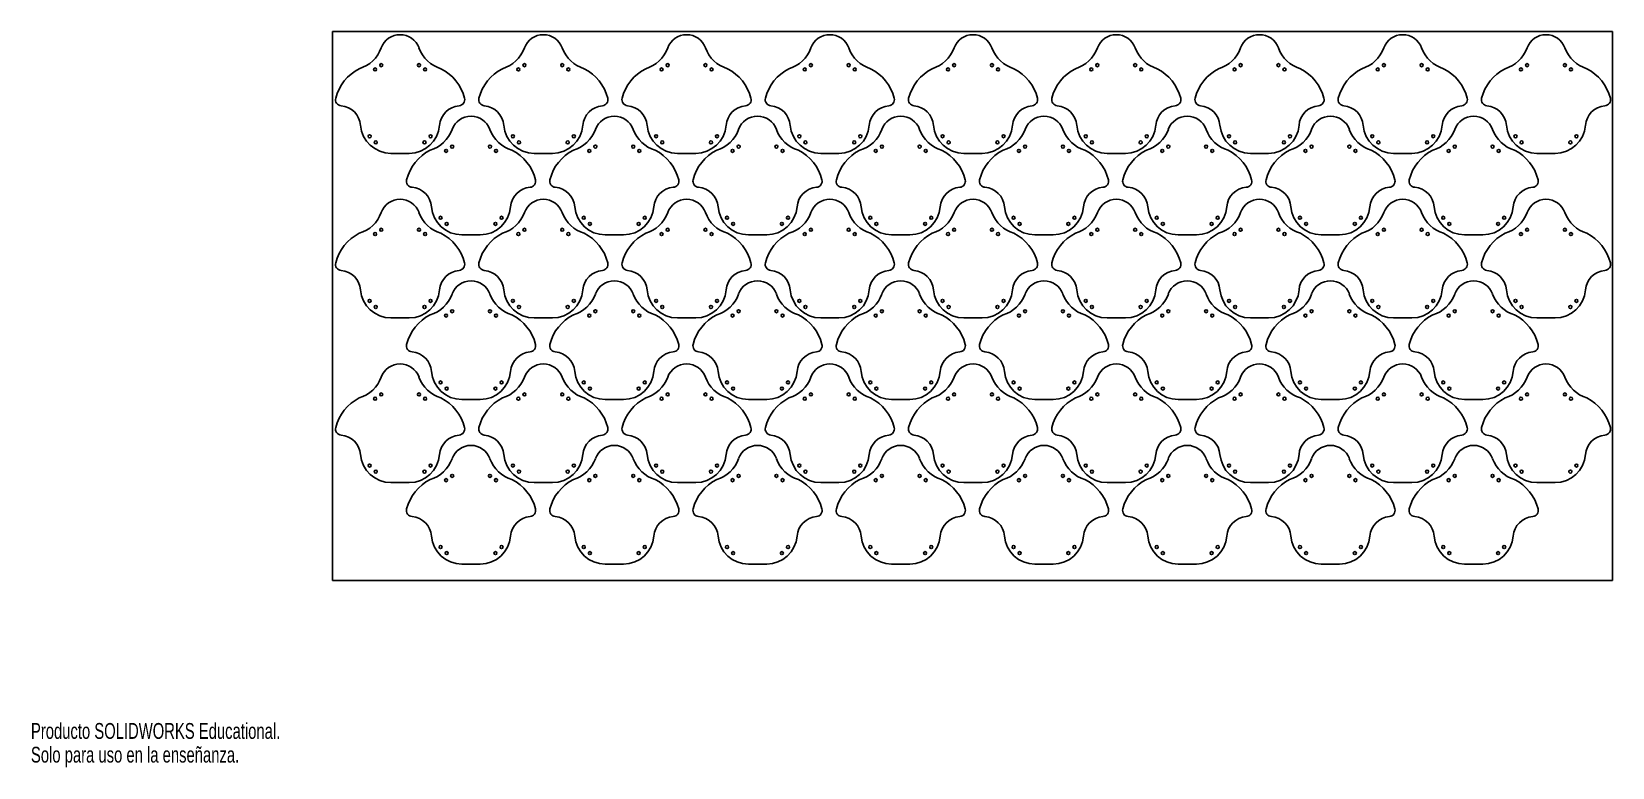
# Model space of a CAD drawing. Header units: millimetres. Extents: x 1 to 2595, y 0 to 1206.
import ezdxf

# ---------------------------------------------------------------- set-up
doc = ezdxf.new("R2010")
doc.units = ezdxf.units.MM
doc.styles.add('SLDTEXTSTYLE0', font='TXT', dxfattribs={"width": 0.7})

msp = doc.modelspace()

# ---------------------------------------------------------------- linework, layer by layer
at = {"color": 7, "linetype": 'Continuous', "lineweight": 25}
for p, q in [((494.7, 1206.3), (494.7, 306.3)), ((2594.7, 1206.3), (494.7, 1206.3)), ((2594.7, 306.3), (2594.7, 1206.3)), ((590.7, 1006.7), (620.7, 1006.7)), ((825.7, 1006.7), (855.7, 1006.7)), ((1060.7, 1006.7), (1090.7, 1006.7)), ((1295.7, 1006.7), (1325.7, 1006.7)), ((1530.7, 1006.7), (1560.7, 1006.7)), ((1765.7, 1006.7), (1795.7, 1006.7)), ((2000.7, 1006.7), (2030.7, 1006.7)), ((2235.7, 1006.7), (2265.7, 1006.7)), ((2470.7, 1006.7), (2500.7, 1006.7)), ((707.1, 873), (737.1, 873)), ((942.1, 873), (972.1, 873)), ((1177.1, 873), (1207.1, 873)), ((1412.1, 873), (1442.1, 873)), ((1647.1, 873), (1677.1, 873)), ((1882.1, 873), (1912.1, 873)), ((2117.1, 873), (2147.1, 873)), ((2352.1, 873), (2382.1, 873)), ((590.7, 736.7), (620.7, 736.7)), ((825.7, 736.7), (855.7, 736.7)), ((1060.7, 736.7), (1090.7, 736.7)), ((1295.7, 736.7), (1325.7, 736.7)), ((1530.7, 736.7), (1560.7, 736.7)), ((1765.7, 736.7), (1795.7, 736.7)), ((2000.7, 736.7), (2030.7, 736.7)), ((2235.7, 736.7), (2265.7, 736.7)), ((2470.7, 736.7), (2500.7, 736.7)), ((707.1, 603), (737.1, 603)), ((942.1, 603), (972.1, 603)), ((1177.1, 603), (1207.1, 603)), ((1412.1, 603), (1442.1, 603)), ((1647.1, 603), (1677.1, 603)), ((1882.1, 603), (1912.1, 603)), ((2117.1, 603), (2147.1, 603)), ((2352.1, 603), (2382.1, 603)), ((590.7, 466.7), (620.7, 466.7)), ((825.7, 466.7), (855.7, 466.7)), ((1060.7, 466.7), (1090.7, 466.7)), ((1295.7, 466.7), (1325.7, 466.7)), ((1530.7, 466.7), (1560.7, 466.7)), ((1765.7, 466.7), (1795.7, 466.7)), ((2000.7, 466.7), (2030.7, 466.7)), ((2235.7, 466.7), (2265.7, 466.7)), ((2470.7, 466.7), (2500.7, 466.7)), ((707.1, 333), (737.1, 333)), ((942.1, 333), (972.1, 333)), ((1177.1, 333), (1207.1, 333)), ((1412.1, 333), (1442.1, 333)), ((1647.1, 333), (1677.1, 333)), ((1882.1, 333), (1912.1, 333)), ((2117.1, 333), (2147.1, 333)), ((2352.1, 333), (2382.1, 333)), ((494.7, 306.3), (2594.7, 306.3))]:
    msp.add_line(p, q, dxfattribs=at)
for centre, radius in [((564.7, 1144.3), 2.48), ((574.7, 1151.3), 2.48), ((636.7, 1151.3), 2.48), ((646.7, 1144.3), 2.48), ((799.7, 1144.3), 2.48), ((809.7, 1151.3), 2.48), ((871.7, 1151.3), 2.48), ((881.7, 1144.3), 2.47), ((1034.7, 1144.3), 2.47), ((1044.7, 1151.3), 2.47), ((1106.7, 1151.3), 2.48), ((1116.7, 1144.3), 2.48), ((1269.7, 1144.3), 2.47), ((1279.7, 1151.3), 2.47), ((1341.7, 1151.3), 2.47), ((1351.7, 1144.3), 2.47), ((1504.7, 1144.3), 2.48), ((1514.7, 1151.3), 2.48), ((1576.7, 1151.3), 2.48), ((1586.7, 1144.3), 2.48), ((1739.7, 1144.3), 2.47), ((1749.7, 1151.3), 2.47), ((1811.7, 1151.3), 2.47), ((1821.7, 1144.3), 2.47), ((1974.7, 1144.3), 2.48), ((1984.7, 1151.3), 2.48), ((2046.7, 1151.3), 2.48), ((2056.7, 1144.3), 2.48), ((2209.7, 1144.3), 2.47), ((2219.7, 1151.3), 2.47), ((2281.7, 1151.3), 2.47), ((2291.7, 1144.3), 2.48), ((2444.7, 1144.3), 2.47), ((2454.7, 1151.3), 2.48), ((2516.7, 1151.3), 2.48), ((2526.7, 1144.3), 2.47), ((555.7, 1034.7), 2.48), ((565.7, 1024.7), 2.48), ((645.7, 1024.7), 2.48), ((655.7, 1034.7), 2.48), ((681.1, 1010.7), 2.48), ((691.1, 1017.7), 2.48), ((753.1, 1017.7), 2.48), ((763.1, 1010.7), 2.48), ((790.7, 1034.7), 2.48), ((800.7, 1024.7), 2.48), ((880.7, 1024.7), 2.48), ((890.7, 1034.7), 2.48), ((916.1, 1010.7), 2.47), ((926.1, 1017.7), 2.48), ((988.1, 1017.7), 2.47), ((998.1, 1010.7), 2.47), ((1025.7, 1034.7), 2.47), ((1035.7, 1024.7), 2.47), ((1115.7, 1024.7), 2.47), ((1125.7, 1034.7), 2.47), ((1151.1, 1010.7), 2.48), ((1161.1, 1017.7), 2.48), ((1223.1, 1017.7), 2.48), ((1233.1, 1010.7), 2.48), ((1260.7, 1034.7), 2.48), ((1270.7, 1024.7), 2.47), ((1350.7, 1024.7), 2.48), ((1360.7, 1034.7), 2.48), ((1386.1, 1010.7), 2.47), ((1396.1, 1017.7), 2.47), ((1458.1, 1017.7), 2.47), ((1468.1, 1010.7), 2.47), ((1495.7, 1034.7), 2.47), ((1505.7, 1024.7), 2.47), ((1585.7, 1024.7), 2.47), ((1595.7, 1034.7), 2.47), ((1621.1, 1010.7), 2.48), ((1631.1, 1017.7), 2.48), ((1693.1, 1017.7), 2.48), ((1703.1, 1010.7), 2.48), ((1730.7, 1034.7), 2.48), ((1740.7, 1024.7), 2.48), ((1820.7, 1024.7), 2.48), ((1830.7, 1034.7), 2.48), ((1856.1, 1010.7), 2.47), ((1866.1, 1017.7), 2.47), ((1928.1, 1017.7), 2.47), ((1938.1, 1010.7), 2.47), ((1965.7, 1034.7), 2.47), ((1975.7, 1024.7), 2.47), ((2055.7, 1024.7), 2.47), ((2065.7, 1034.7), 2.48), ((2091.1, 1010.7), 2.48), ((2101.1, 1017.7), 2.47), ((2163.1, 1017.7), 2.47), ((2173.1, 1010.7), 2.47), ((2200.7, 1034.7), 2.47), ((2210.7, 1024.7), 2.47), ((2290.7, 1024.7), 2.47), ((2300.7, 1034.7), 2.47), ((2326.1, 1010.7), 2.47), ((2336.1, 1017.7), 2.48), ((2398.1, 1017.7), 2.48), ((2408.1, 1010.7), 2.47), ((2435.7, 1034.7), 2.48), ((2445.7, 1024.7), 2.48), ((2525.7, 1024.7), 2.48), ((2535.7, 1034.7), 2.48), ((574.7, 881.3), 2.48), ((636.7, 881.3), 2.48), ((672.1, 901), 2.48), ((682.1, 891), 2.48), ((762.1, 891), 2.48), ((772.1, 901), 2.48), ((809.7, 881.3), 2.48), ((871.7, 881.3), 2.48), ((907.1, 901), 2.48), ((917.1, 891), 2.48), ((997.1, 891), 2.47), ((1007.1, 901), 2.48), ((1044.7, 881.3), 2.47), ((1106.7, 881.3), 2.48), ((1142.1, 901), 2.47), ((1152.1, 891), 2.47), ((1232.1, 891), 2.47), ((1242.1, 901), 2.47), ((1279.7, 881.3), 2.47), ((1341.7, 881.3), 2.47), ((1377.1, 901), 2.48), ((1387.1, 891), 2.48), ((1467.1, 891), 2.48), ((1477.1, 901), 2.48), ((1514.7, 881.3), 2.48), ((1576.7, 881.3), 2.48), ((1612.1, 901), 2.47), ((1622.1, 891), 2.47), ((1702.1, 891), 2.47), ((1712.1, 901), 2.47), ((1749.7, 881.3), 2.47), ((1811.7, 881.3), 2.47), ((1847.1, 901), 2.48), ((1857.1, 891), 2.48), ((1937.1, 891), 2.48), ((1947.1, 901), 2.48), ((1984.7, 881.3), 2.48), ((2046.7, 881.3), 2.48), ((2082.1, 901), 2.47), ((2092.1, 891), 2.47), ((2172.1, 891), 2.48), ((2182.1, 901), 2.47), ((2219.7, 881.3), 2.47), ((2281.7, 881.3), 2.47), ((2317.1, 901), 2.48), ((2327.1, 891), 2.47), ((2407.1, 891), 2.47), ((2417.1, 901), 2.48), ((2454.7, 881.3), 2.48), ((2516.7, 881.3), 2.48), ((564.7, 874.3), 2.48), ((646.7, 874.3), 2.48), ((799.7, 874.3), 2.48), ((881.7, 874.3), 2.48), ((1034.7, 874.3), 2.47), ((1116.7, 874.3), 2.47), ((1269.7, 874.3), 2.47), ((1351.7, 874.3), 2.47), ((1504.7, 874.3), 2.48), ((1586.7, 874.3), 2.48), ((1739.7, 874.3), 2.47), ((1821.7, 874.3), 2.47), ((1974.7, 874.3), 2.48), ((2056.7, 874.3), 2.48), ((2209.7, 874.3), 2.47), ((2291.7, 874.3), 2.48), ((2444.7, 874.3), 2.47), ((2526.7, 874.3), 2.47), ((555.7, 764.7), 2.48), ((565.7, 754.7), 2.48), ((645.7, 754.7), 2.48), ((655.7, 764.7), 2.48), ((790.7, 764.7), 2.47), ((800.7, 754.7), 2.48), ((880.7, 754.7), 2.47), ((890.7, 764.7), 2.48), ((1025.7, 764.7), 2.47), ((1035.7, 754.7), 2.47), ((1115.7, 754.7), 2.47), ((1125.7, 764.7), 2.47), ((1260.7, 764.7), 2.48), ((1270.7, 754.7), 2.47), ((1350.7, 754.7), 2.48), ((1360.7, 764.7), 2.48), ((1495.7, 764.7), 2.47), ((1505.7, 754.7), 2.47), ((1585.7, 754.7), 2.47), ((1595.7, 764.7), 2.47), ((1730.7, 764.7), 2.48), ((1740.7, 754.7), 2.48), ((1820.7, 754.7), 2.48), ((1830.7, 764.7), 2.48), ((1965.7, 764.7), 2.47), ((1975.7, 754.7), 2.47), ((2055.7, 754.7), 2.47), ((2065.7, 764.7), 2.48), ((2200.7, 764.7), 2.47), ((2210.7, 754.7), 2.47), ((2290.7, 754.7), 2.47), ((2300.7, 764.7), 2.47), ((2435.7, 764.7), 2.48), ((2445.7, 754.7), 2.48), ((2525.7, 754.7), 2.48), ((2535.7, 764.7), 2.48), ((681.1, 740.7), 2.48), ((691.1, 747.7), 2.48), ((753.1, 747.7), 2.48), ((763.1, 740.7), 2.48), ((916.1, 740.7), 2.47), ((926.1, 747.7), 2.48), ((988.1, 747.7), 2.47), ((998.1, 740.7), 2.47), ((1151.1, 740.7), 2.48), ((1161.1, 747.7), 2.48), ((1223.1, 747.7), 2.48), ((1233.1, 740.7), 2.48), ((1386.1, 740.7), 2.47), ((1396.1, 747.7), 2.47), ((1458.1, 747.7), 2.47), ((1468.1, 740.7), 2.47), ((1621.1, 740.7), 2.48), ((1631.1, 747.7), 2.48), ((1693.1, 747.7), 2.48), ((1703.1, 740.7), 2.48), ((1856.1, 740.7), 2.47), ((1866.1, 747.7), 2.47), ((1928.1, 747.7), 2.47), ((1938.1, 740.7), 2.47), ((2091.1, 740.7), 2.48), ((2101.1, 747.7), 2.47), ((2163.1, 747.7), 2.47), ((2173.1, 740.7), 2.47), ((2326.1, 740.7), 2.47), ((2336.1, 747.7), 2.48), ((2398.1, 747.7), 2.48), ((2408.1, 740.7), 2.47), ((672.1, 631), 2.47), ((682.1, 621), 2.48), ((762.1, 621), 2.48), ((772.1, 631), 2.48), ((907.1, 631), 2.48), ((917.1, 621), 2.48), ((997.1, 621), 2.47), ((1007.1, 631), 2.48), ((1142.1, 631), 2.47), ((1152.1, 621), 2.47), ((1232.1, 621), 2.47), ((1242.1, 631), 2.47), ((1377.1, 631), 2.48), ((1387.1, 621), 2.48), ((1467.1, 621), 2.48), ((1477.1, 631), 2.48), ((1612.1, 631), 2.47), ((1622.1, 621), 2.47), ((1702.1, 621), 2.47), ((1712.1, 631), 2.47), ((1847.1, 631), 2.48), ((1857.1, 621), 2.48), ((1937.1, 621), 2.48), ((1947.1, 631), 2.48), ((2082.1, 631), 2.47), ((2092.1, 621), 2.47), ((2172.1, 621), 2.48), ((2182.1, 631), 2.47), ((2317.1, 631), 2.48), ((2327.1, 621), 2.47), ((2407.1, 621), 2.47), ((2417.1, 631), 2.48), ((564.7, 604.3), 2.47), ((574.7, 611.3), 2.48), ((636.7, 611.3), 2.48), ((646.7, 604.3), 2.48), ((799.7, 604.3), 2.48), ((809.7, 611.3), 2.48), ((871.7, 611.3), 2.48), ((881.7, 604.3), 2.48), ((1034.7, 604.3), 2.47), ((1044.7, 611.3), 2.47), ((1106.7, 611.3), 2.47), ((1116.7, 604.3), 2.48), ((1269.7, 604.3), 2.47), ((1279.7, 611.3), 2.47), ((1341.7, 611.3), 2.47), ((1351.7, 604.3), 2.47), ((1504.7, 604.3), 2.48), ((1514.7, 611.3), 2.48), ((1576.7, 611.3), 2.48), ((1586.7, 604.3), 2.48), ((1739.7, 604.3), 2.47), ((1749.7, 611.3), 2.47), ((1811.7, 611.3), 2.47), ((1821.7, 604.3), 2.47), ((1974.7, 604.3), 2.48), ((1984.7, 611.3), 2.48), ((2046.7, 611.3), 2.48), ((2056.7, 604.3), 2.48), ((2209.7, 604.3), 2.47), ((2219.7, 611.3), 2.47), ((2281.7, 611.3), 2.47), ((2291.7, 604.3), 2.48), ((2444.7, 604.3), 2.47), ((2454.7, 611.3), 2.48), ((2516.7, 611.3), 2.48), ((2526.7, 604.3), 2.47), ((555.7, 494.7), 2.47), ((655.7, 494.7), 2.48), ((790.7, 494.7), 2.48), ((890.7, 494.7), 2.48), ((1025.7, 494.7), 2.47), ((1125.7, 494.7), 2.47), ((1260.7, 494.7), 2.48), ((1360.7, 494.7), 2.48), ((1495.7, 494.7), 2.47), ((1595.7, 494.7), 2.47), ((1730.7, 494.7), 2.48), ((1830.7, 494.7), 2.48), ((1965.7, 494.7), 2.47), ((2065.7, 494.7), 2.48), ((2200.7, 494.7), 2.47), ((2300.7, 494.7), 2.47), ((2435.7, 494.7), 2.48), ((2535.7, 494.7), 2.48), ((565.7, 484.7), 2.48), ((645.7, 484.7), 2.48), ((681.1, 470.7), 2.48), ((691.1, 477.7), 2.48), ((753.1, 477.7), 2.48), ((763.1, 470.7), 2.48), ((800.7, 484.7), 2.48), ((880.7, 484.7), 2.48), ((916.1, 470.7), 2.48), ((926.1, 477.7), 2.48), ((988.1, 477.7), 2.47), ((998.1, 470.7), 2.47), ((1035.7, 484.7), 2.47), ((1115.7, 484.7), 2.47), ((1151.1, 470.7), 2.48), ((1161.1, 477.7), 2.48), ((1223.1, 477.7), 2.48), ((1233.1, 470.7), 2.48), ((1270.7, 484.7), 2.48), ((1350.7, 484.7), 2.48), ((1386.1, 470.7), 2.47), ((1396.1, 477.7), 2.47), ((1458.1, 477.7), 2.47), ((1468.1, 470.7), 2.47), ((1505.7, 484.7), 2.47), ((1585.7, 484.7), 2.47), ((1621.1, 470.7), 2.48), ((1631.1, 477.7), 2.48), ((1693.1, 477.7), 2.48), ((1703.1, 470.7), 2.48), ((1740.7, 484.7), 2.48), ((1820.7, 484.7), 2.48), ((1856.1, 470.7), 2.47), ((1866.1, 477.7), 2.47), ((1928.1, 477.7), 2.47), ((1938.1, 470.7), 2.47), ((1975.7, 484.7), 2.47), ((2055.7, 484.7), 2.47), ((2091.1, 470.7), 2.48), ((2101.1, 477.7), 2.47), ((2163.1, 477.7), 2.47), ((2173.1, 470.7), 2.47), ((2210.7, 484.7), 2.47), ((2290.7, 484.7), 2.47), ((2326.1, 470.7), 2.47), ((2336.1, 477.7), 2.48), ((2398.1, 477.7), 2.48), ((2408.1, 470.7), 2.47), ((2445.7, 484.7), 2.48), ((2525.7, 484.7), 2.48), ((672.1, 361), 2.48), ((772.1, 361), 2.48), ((907.1, 361), 2.48), ((1007.1, 361), 2.48), ((1142.1, 361), 2.47), ((1242.1, 361), 2.47), ((1377.1, 361), 2.48), ((1477.1, 361), 2.48), ((1612.1, 361), 2.47), ((1712.1, 361), 2.47), ((1847.1, 361), 2.48), ((1947.1, 361), 2.48), ((2082.1, 361), 2.47), ((2182.1, 361), 2.47), ((2317.1, 361), 2.48), ((2417.1, 361), 2.48), ((682.1, 351), 2.48), ((762.1, 351), 2.48), ((917.1, 351), 2.48), ((997.1, 351), 2.47), ((1152.1, 351), 2.47), ((1232.1, 351), 2.47), ((1387.1, 351), 2.48), ((1467.1, 351), 2.48), ((1622.1, 351), 2.47), ((1702.1, 351), 2.47), ((1857.1, 351), 2.48), ((1937.1, 351), 2.48), ((2092.1, 351), 2.47), ((2172.1, 351), 2.48), ((2327.1, 351), 2.47), ((2407.1, 351), 2.47)]:
    msp.add_circle(centre, radius, dxfattribs=at)
for centre, radius, start, end in [((605.7, 1168.3), 33, 20.05, 159.95), ((840.7, 1168.3), 33, 20.05, 159.95), ((1075.7, 1168.3), 33, 20.05, 159.95), ((1310.7, 1168.3), 33, 20.05, 159.95), ((1545.7, 1168.3), 33, 20.05, 159.95), ((1780.7, 1168.3), 33, 20.05, 159.95), ((2015.7, 1168.3), 33, 20.05, 159.95), ((2250.7, 1168.3), 33, 20.05, 159.95), ((2485.7, 1168.3), 33, 20.05, 159.95), ((522.5, 1198.7), 55.6, 286.9288, 339.95), ((688.9, 1198.7), 55.6, 200.05, 253.0712), ((757.5, 1198.7), 55.6, 286.9288, 339.95), ((923.9, 1198.7), 55.6, 200.05, 253.0712), ((992.5, 1198.7), 55.6, 286.9288, 339.95), ((1158.9, 1198.7), 55.6, 200.05, 253.0712), ((1227.5, 1198.7), 55.6, 286.9288, 339.95), ((1393.9, 1198.7), 55.6, 200.05, 253.0712), ((1462.5, 1198.7), 55.6, 286.9288, 339.95), ((1628.9, 1198.7), 55.6, 200.05, 253.0712), ((1697.5, 1198.7), 55.6, 286.9288, 339.95), ((1863.9, 1198.7), 55.6, 200.05, 253.0712), ((1932.5, 1198.7), 55.6, 286.9288, 339.95), ((2098.9, 1198.7), 55.6, 200.05, 253.0712), ((2167.5, 1198.7), 55.6, 286.9288, 339.95), ((2333.9, 1198.7), 55.6, 200.05, 253.0712), ((2402.5, 1198.7), 55.6, 286.9288, 339.95), ((2568.9, 1198.7), 55.6, 200.05, 253.0712), ((572.7, 1078.7), 75, 116.9742, 165.75), ((638.7, 1078.7), 75, 14.25, 63.0258), ((807.7, 1078.7), 75, 116.9742, 165.75), ((873.7, 1078.7), 75, 14.25, 63.0258), ((1042.7, 1078.7), 75, 116.9742, 165.75), ((1108.7, 1078.7), 75, 14.25, 63.0258), ((1277.7, 1078.7), 75, 116.9742, 165.75), ((1343.7, 1078.7), 75, 14.25, 63.0258), ((1512.7, 1078.7), 75, 116.9742, 165.75), ((1578.7, 1078.7), 75, 14.25, 63.0258), ((1747.7, 1078.7), 75, 116.9742, 165.75), ((1813.7, 1078.7), 75, 14.25, 63.0258), ((1982.7, 1078.7), 75, 116.9742, 165.75), ((2048.7, 1078.7), 75, 14.25, 63.0258), ((2217.7, 1078.7), 75, 116.9742, 165.75), ((2283.7, 1078.7), 75, 14.25, 63.0258), ((2452.7, 1078.7), 75, 116.9742, 165.75), ((2518.7, 1078.7), 75, 14.25, 63.0258), ((509.7, 1094.7), 10, 165.75, 265.2532), ((701.7, 1094.7), 10, 274.7468, 14.25), ((744.7, 1094.7), 10, 165.75, 265.2532), ((936.7, 1094.7), 10, 274.7468, 14.25), ((979.7, 1094.7), 10, 165.75, 265.2532), ((1171.7, 1094.7), 10, 274.7468, 14.25), ((1214.7, 1094.7), 10, 165.75, 265.2532), ((1406.7, 1094.7), 10, 274.7468, 14.25), ((1449.7, 1094.7), 10, 165.75, 265.2532), ((1641.7, 1094.7), 10, 274.7468, 14.25), ((1684.7, 1094.7), 10, 165.75, 265.2532), ((1876.7, 1094.7), 10, 274.7468, 14.25), ((1919.7, 1094.7), 10, 165.75, 265.2532), ((2111.7, 1094.7), 10, 274.7468, 14.25), ((2154.7, 1094.7), 10, 165.75, 265.2532), ((2346.7, 1094.7), 10, 274.7468, 14.25), ((2389.7, 1094.7), 10, 165.75, 265.2532), ((2581.7, 1094.7), 10, 274.7468, 14.25), ((505.9, 1049.8), 35, 4.6194, 85.2532), ((705.4, 1049.8), 35, 94.7468, 175.3806), ((722.1, 1034.7), 33, 20.05, 159.95), ((740.9, 1049.8), 35, 4.6194, 85.2532), ((940.4, 1049.8), 35, 94.7468, 175.3806), ((957.1, 1034.7), 33, 20.05, 159.95), ((975.9, 1049.8), 35, 4.6194, 85.2532), ((1175.4, 1049.8), 35, 94.7468, 175.3806), ((1192.1, 1034.7), 33, 20.05, 159.95), ((1210.9, 1049.8), 35, 4.6194, 85.2532), ((1410.4, 1049.8), 35, 94.7468, 175.3806), ((1427.1, 1034.7), 33, 20.05, 159.95), ((1445.9, 1049.8), 35, 4.6194, 85.2532), ((1645.4, 1049.8), 35, 94.7468, 175.3806), ((1662.1, 1034.7), 33, 20.05, 159.95), ((1680.9, 1049.8), 35, 4.6194, 85.2532), ((1880.4, 1049.8), 35, 94.7468, 175.3806), ((1897.1, 1034.7), 33, 20.05, 159.95), ((1915.9, 1049.8), 35, 4.6194, 85.2532), ((2115.4, 1049.8), 35, 94.7468, 175.3806), ((2132.1, 1034.7), 33, 20.05, 159.95), ((2150.9, 1049.8), 35, 4.6194, 85.2532), ((2350.4, 1049.8), 35, 94.7468, 175.3806), ((2367.1, 1034.7), 33, 20.05, 159.95), ((2385.9, 1049.8), 35, 4.6194, 85.2532), ((2585.4, 1049.8), 35, 94.7468, 175.3806), ((590.7, 1056.7), 50, 184.6194, 270), ((620.7, 1056.7), 50, 270, 355.3806), ((638.9, 1065), 55.6, 286.9288, 339.95), ((805.3, 1065), 55.6, 200.05, 253.0712), ((825.7, 1056.7), 50, 184.6194, 270), ((855.7, 1056.7), 50, 270, 355.3806), ((873.9, 1065), 55.6, 286.9288, 339.95), ((1040.3, 1065), 55.6, 200.05, 253.0712), ((1060.7, 1056.7), 50, 184.6194, 270), ((1090.7, 1056.7), 50, 270, 355.3806), ((1108.9, 1065), 55.6, 286.9288, 339.95), ((1275.3, 1065), 55.6, 200.05, 253.0712), ((1295.7, 1056.7), 50, 184.6194, 270), ((1325.7, 1056.7), 50, 270, 355.3806), ((1343.9, 1065), 55.6, 286.9288, 339.95), ((1510.3, 1065), 55.6, 200.05, 253.0712), ((1530.7, 1056.7), 50, 184.6194, 270), ((1560.7, 1056.7), 50, 270, 355.3806), ((1578.9, 1065), 55.6, 286.9288, 339.95), ((1745.3, 1065), 55.6, 200.05, 253.0712), ((1765.7, 1056.7), 50, 184.6194, 270), ((1795.7, 1056.7), 50, 270, 355.3806), ((1813.9, 1065), 55.6, 286.9288, 339.95), ((1980.3, 1065), 55.6, 200.05, 253.0712), ((2000.7, 1056.7), 50, 184.6194, 270), ((2030.7, 1056.7), 50, 270, 355.3806), ((2048.9, 1065), 55.6, 286.9288, 339.95), ((2215.3, 1065), 55.6, 200.05, 253.0712), ((2235.7, 1056.7), 50, 184.6194, 270), ((2265.7, 1056.7), 50, 270, 355.3806), ((2283.9, 1065), 55.6, 286.9288, 339.95), ((2450.3, 1065), 55.6, 200.05, 253.0712), ((2470.7, 1056.7), 50, 184.6194, 270), ((2500.7, 1056.7), 50, 270, 355.3806), ((689.1, 945), 75, 116.9742, 165.75), ((755.1, 945), 75, 14.25, 63.0258), ((924.1, 945), 75, 116.9742, 165.75), ((990.1, 945), 75, 14.25, 63.0258), ((1159.1, 945), 75, 116.9742, 165.75), ((1225.1, 945), 75, 14.25, 63.0258), ((1394.1, 945), 75, 116.9742, 165.75), ((1460.1, 945), 75, 14.25, 63.0258), ((1629.1, 945), 75, 116.9742, 165.75), ((1695.1, 945), 75, 14.25, 63.0258), ((1864.1, 945), 75, 116.9742, 165.75), ((1930.1, 945), 75, 14.25, 63.0258), ((2099.1, 945), 75, 116.9742, 165.75), ((2165.1, 945), 75, 14.25, 63.0258), ((2334.1, 945), 75, 116.9742, 165.75), ((2400.1, 945), 75, 14.25, 63.0258), ((626.1, 961), 10, 165.75, 265.2532), ((818.1, 961), 10, 274.7468, 14.25), ((861.1, 961), 10, 165.75, 265.2532), ((1053.1, 961), 10, 274.7468, 14.25), ((1096.1, 961), 10, 165.75, 265.2532), ((1288.1, 961), 10, 274.7468, 14.25), ((1331.1, 961), 10, 165.75, 265.2532), ((1523.1, 961), 10, 274.7468, 14.25), ((1566.1, 961), 10, 165.75, 265.2532), ((1758.1, 961), 10, 274.7468, 14.25), ((1801.1, 961), 10, 165.75, 265.2532), ((1993.1, 961), 10, 274.7468, 14.25), ((2036.1, 961), 10, 165.75, 265.2532), ((2228.1, 961), 10, 274.7468, 14.25), ((2271.1, 961), 10, 165.75, 265.2532), ((2463.1, 961), 10, 274.7468, 14.25), ((622.4, 916.2), 35, 4.6194, 85.2532), ((821.8, 916.2), 35, 94.7468, 175.3806), ((857.4, 916.2), 35, 4.6194, 85.2532), ((1056.8, 916.2), 35, 94.7468, 175.3806), ((1092.4, 916.2), 35, 4.6194, 85.2532), ((1291.8, 916.2), 35, 94.7468, 175.3806), ((1327.4, 916.2), 35, 4.6194, 85.2532), ((1526.8, 916.2), 35, 94.7468, 175.3806), ((1562.4, 916.2), 35, 4.6194, 85.2532), ((1761.8, 916.2), 35, 94.7468, 175.3806), ((1797.4, 916.2), 35, 4.6194, 85.2532), ((1996.8, 916.2), 35, 94.7468, 175.3806), ((2032.4, 916.2), 35, 4.6194, 85.2532), ((2231.8, 916.2), 35, 94.7468, 175.3806), ((2267.4, 916.2), 35, 4.6194, 85.2532), ((2466.8, 916.2), 35, 94.7468, 175.3806), ((522.5, 928.7), 55.6, 286.9288, 339.95), ((605.7, 898.3), 33, 20.05, 159.95), ((688.9, 928.7), 55.6, 200.05, 253.0712), ((707.1, 923), 50, 184.6194, 270), ((737.1, 923), 50, 270, 355.3806), ((757.5, 928.7), 55.6, 286.9288, 339.95), ((840.7, 898.3), 33, 20.05, 159.95), ((923.9, 928.7), 55.6, 200.05, 253.0712), ((942.1, 923), 50, 184.6194, 270), ((972.1, 923), 50, 270, 355.3806), ((992.5, 928.7), 55.6, 286.9288, 339.95), ((1075.7, 898.3), 33, 20.05, 159.95), ((1158.9, 928.7), 55.6, 200.05, 253.0712), ((1177.1, 923), 50, 184.6194, 270), ((1207.1, 923), 50, 270, 355.3806), ((1227.5, 928.7), 55.6, 286.9288, 339.95), ((1310.7, 898.3), 33, 20.05, 159.95), ((1393.9, 928.7), 55.6, 200.05, 253.0712), ((1412.1, 923), 50, 184.6194, 270), ((1442.1, 923), 50, 270, 355.3806), ((1462.5, 928.7), 55.6, 286.9288, 339.95), ((1545.7, 898.3), 33, 20.05, 159.95), ((1628.9, 928.7), 55.6, 200.05, 253.0712), ((1647.1, 923), 50, 184.6194, 270), ((1677.1, 923), 50, 270, 355.3806), ((1697.5, 928.7), 55.6, 286.9288, 339.95), ((1780.7, 898.3), 33, 20.05, 159.95), ((1863.9, 928.7), 55.6, 200.05, 253.0712), ((1882.1, 923), 50, 184.6194, 270), ((1912.1, 923), 50, 270, 355.3806), ((1932.5, 928.7), 55.6, 286.9288, 339.95), ((2015.7, 898.3), 33, 20.05, 159.95), ((2098.9, 928.7), 55.6, 200.05, 253.0712), ((2117.1, 923), 50, 184.6194, 270), ((2147.1, 923), 50, 270, 355.3806), ((2167.5, 928.7), 55.6, 286.9288, 339.95), ((2250.7, 898.3), 33, 20.05, 159.95), ((2333.9, 928.7), 55.6, 200.05, 253.0712), ((2352.1, 923), 50, 184.6194, 270), ((2382.1, 923), 50, 270, 355.3806), ((2402.5, 928.7), 55.6, 286.9288, 339.95), ((2485.7, 898.3), 33, 20.05, 159.95), ((2568.9, 928.7), 55.6, 200.05, 253.0712), ((572.7, 808.7), 75, 116.9742, 165.75), ((638.7, 808.7), 75, 14.25, 63.0258), ((807.7, 808.7), 75, 116.9742, 165.75), ((873.7, 808.7), 75, 14.25, 63.0258), ((1042.7, 808.7), 75, 116.9742, 165.75), ((1108.7, 808.7), 75, 14.25, 63.0258), ((1277.7, 808.7), 75, 116.9742, 165.75), ((1343.7, 808.7), 75, 14.25, 63.0258), ((1512.7, 808.7), 75, 116.9742, 165.75), ((1578.7, 808.7), 75, 14.25, 63.0258), ((1747.7, 808.7), 75, 116.9742, 165.75), ((1813.7, 808.7), 75, 14.25, 63.0258), ((1982.7, 808.7), 75, 116.9742, 165.75), ((2048.7, 808.7), 75, 14.25, 63.0258), ((2217.7, 808.7), 75, 116.9742, 165.75), ((2283.7, 808.7), 75, 14.25, 63.0258), ((2452.7, 808.7), 75, 116.9742, 165.75), ((2518.7, 808.7), 75, 14.25, 63.0258), ((509.7, 824.7), 10, 165.75, 265.2532), ((505.9, 779.8), 35, 4.6194, 85.2532), ((705.4, 779.8), 35, 94.7468, 175.3806), ((701.7, 824.7), 10, 274.7468, 14.25), ((744.7, 824.7), 10, 165.75, 265.2532), ((740.9, 779.8), 35, 4.6194, 85.2532), ((940.4, 779.8), 35, 94.7468, 175.3806), ((936.7, 824.7), 10, 274.7468, 14.25), ((979.7, 824.7), 10, 165.75, 265.2532), ((975.9, 779.8), 35, 4.6194, 85.2532), ((1175.4, 779.8), 35, 94.7468, 175.3806), ((1171.7, 824.7), 10, 274.7468, 14.25), ((1214.7, 824.7), 10, 165.75, 265.2532), ((1210.9, 779.8), 35, 4.6194, 85.2532), ((1410.4, 779.8), 35, 94.7468, 175.3806), ((1406.7, 824.7), 10, 274.7468, 14.25), ((1449.7, 824.7), 10, 165.75, 265.2532), ((1445.9, 779.8), 35, 4.6194, 85.2532), ((1645.4, 779.8), 35, 94.7468, 175.3806), ((1641.7, 824.7), 10, 274.7468, 14.25), ((1684.7, 824.7), 10, 165.75, 265.2532), ((1680.9, 779.8), 35, 4.6194, 85.2532), ((1880.4, 779.8), 35, 94.7468, 175.3806), ((1876.7, 824.7), 10, 274.7468, 14.25), ((1919.7, 824.7), 10, 165.75, 265.2532), ((1915.9, 779.8), 35, 4.6194, 85.2532), ((2115.4, 779.8), 35, 94.7468, 175.3806), ((2111.7, 824.7), 10, 274.7468, 14.25), ((2154.7, 824.7), 10, 165.75, 265.2532), ((2150.9, 779.8), 35, 4.6194, 85.2532), ((2350.4, 779.8), 35, 94.7468, 175.3806), ((2346.7, 824.7), 10, 274.7468, 14.25), ((2389.7, 824.7), 10, 165.75, 265.2532), ((2385.9, 779.8), 35, 4.6194, 85.2532), ((2585.4, 779.8), 35, 94.7468, 175.3806), ((2581.7, 824.7), 10, 274.7468, 14.25), ((590.7, 786.7), 50, 184.6194, 270), ((620.7, 786.7), 50, 270, 355.3806), ((722.1, 764.7), 33, 20.05, 159.95), ((825.7, 786.7), 50, 184.6194, 270), ((855.7, 786.7), 50, 270, 355.3806), ((957.1, 764.7), 33, 20.05, 159.95), ((1060.7, 786.7), 50, 184.6194, 270), ((1090.7, 786.7), 50, 270, 355.3806), ((1192.1, 764.7), 33, 20.05, 159.95), ((1295.7, 786.7), 50, 184.6194, 270), ((1325.7, 786.7), 50, 270, 355.3806), ((1427.1, 764.7), 33, 20.05, 159.95), ((1530.7, 786.7), 50, 184.6194, 270), ((1560.7, 786.7), 50, 270, 355.3806), ((1662.1, 764.7), 33, 20.05, 159.95), ((1765.7, 786.7), 50, 184.6194, 270), ((1795.7, 786.7), 50, 270, 355.3806), ((1897.1, 764.7), 33, 20.05, 159.95), ((2000.7, 786.7), 50, 184.6194, 270), ((2030.7, 786.7), 50, 270, 355.3806), ((2132.1, 764.7), 33, 20.05, 159.95), ((2235.7, 786.7), 50, 184.6194, 270), ((2265.7, 786.7), 50, 270, 355.3806), ((2367.1, 764.7), 33, 20.05, 159.95), ((2470.7, 786.7), 50, 184.6194, 270), ((2500.7, 786.7), 50, 270, 355.3806), ((638.9, 795), 55.6, 286.9288, 339.95), ((805.3, 795), 55.6, 200.05, 253.0712), ((873.9, 795), 55.6, 286.9288, 339.95), ((1040.3, 795), 55.6, 200.05, 253.0712), ((1108.9, 795), 55.6, 286.9288, 339.95), ((1275.3, 795), 55.6, 200.05, 253.0712), ((1343.9, 795), 55.6, 286.9288, 339.95), ((1510.3, 795), 55.6, 200.05, 253.0712), ((1578.9, 795), 55.6, 286.9288, 339.95), ((1745.3, 795), 55.6, 200.05, 253.0712), ((1813.9, 795), 55.6, 286.9288, 339.95), ((1980.3, 795), 55.6, 200.05, 253.0712), ((2048.9, 795), 55.6, 286.9288, 339.95), ((2215.3, 795), 55.6, 200.05, 253.0712), ((2283.9, 795), 55.6, 286.9288, 339.95), ((2450.3, 795), 55.6, 200.05, 253.0712), ((689.1, 675), 75, 116.9742, 165.75), ((755.1, 675), 75, 14.25, 63.0258), ((924.1, 675), 75, 116.9742, 165.75), ((990.1, 675), 75, 14.25, 63.0258), ((1159.1, 675), 75, 116.9742, 165.75), ((1225.1, 675), 75, 14.25, 63.0258), ((1394.1, 675), 75, 116.9742, 165.75), ((1460.1, 675), 75, 14.25, 63.0258), ((1629.1, 675), 75, 116.9742, 165.75), ((1695.1, 675), 75, 14.25, 63.0258), ((1864.1, 675), 75, 116.9742, 165.75), ((1930.1, 675), 75, 14.25, 63.0258), ((2099.1, 675), 75, 116.9742, 165.75), ((2165.1, 675), 75, 14.25, 63.0258), ((2334.1, 675), 75, 116.9742, 165.75), ((2400.1, 675), 75, 14.25, 63.0258), ((626.1, 691), 10, 165.75, 265.2532), ((622.4, 646.2), 35, 4.6194, 85.2532), ((821.8, 646.2), 35, 94.7468, 175.3806), ((818.1, 691), 10, 274.7468, 14.25), ((861.1, 691), 10, 165.75, 265.2532), ((857.4, 646.2), 35, 4.6194, 85.2532), ((1056.8, 646.2), 35, 94.7468, 175.3806), ((1053.1, 691), 10, 274.7468, 14.25), ((1096.1, 691), 10, 165.75, 265.2532), ((1092.4, 646.2), 35, 4.6194, 85.2532), ((1291.8, 646.2), 35, 94.7468, 175.3806), ((1288.1, 691), 10, 274.7468, 14.25), ((1331.1, 691), 10, 165.75, 265.2532), ((1327.4, 646.2), 35, 4.6194, 85.2532), ((1526.8, 646.2), 35, 94.7468, 175.3806), ((1523.1, 691), 10, 274.7468, 14.25), ((1566.1, 691), 10, 165.75, 265.2532), ((1562.4, 646.2), 35, 4.6194, 85.2532), ((1761.8, 646.2), 35, 94.7468, 175.3806), ((1758.1, 691), 10, 274.7468, 14.25), ((1801.1, 691), 10, 165.75, 265.2532), ((1797.4, 646.2), 35, 4.6194, 85.2532), ((1996.8, 646.2), 35, 94.7468, 175.3806), ((1993.1, 691), 10, 274.7468, 14.25), ((2036.1, 691), 10, 165.75, 265.2532), ((2032.4, 646.2), 35, 4.6194, 85.2532), ((2231.8, 646.2), 35, 94.7468, 175.3806), ((2228.1, 691), 10, 274.7468, 14.25), ((2271.1, 691), 10, 165.75, 265.2532), ((2267.4, 646.2), 35, 4.6194, 85.2532), ((2466.8, 646.2), 35, 94.7468, 175.3806), ((2463.1, 691), 10, 274.7468, 14.25), ((605.7, 628.3), 33, 20.05, 159.95), ((707.1, 653), 50, 184.6194, 270), ((737.1, 653), 50, 270, 355.3806), ((840.7, 628.3), 33, 20.05, 159.95), ((942.1, 653), 50, 184.6194, 270), ((972.1, 653), 50, 270, 355.3806), ((1075.7, 628.3), 33, 20.05, 159.95), ((1177.1, 653), 50, 184.6194, 270), ((1207.1, 653), 50, 270, 355.3806), ((1310.7, 628.3), 33, 20.05, 159.95), ((1412.1, 653), 50, 184.6194, 270), ((1442.1, 653), 50, 270, 355.3806), ((1545.7, 628.3), 33, 20.05, 159.95), ((1647.1, 653), 50, 184.6194, 270), ((1677.1, 653), 50, 270, 355.3806), ((1780.7, 628.3), 33, 20.05, 159.95), ((1882.1, 653), 50, 184.6194, 270), ((1912.1, 653), 50, 270, 355.3806), ((2015.7, 628.3), 33, 20.05, 159.95), ((2117.1, 653), 50, 184.6194, 270), ((2147.1, 653), 50, 270, 355.3806), ((2250.7, 628.3), 33, 20.05, 159.95), ((2352.1, 653), 50, 184.6194, 270), ((2382.1, 653), 50, 270, 355.3806), ((2485.7, 628.3), 33, 20.05, 159.95), ((522.5, 658.7), 55.6, 286.9288, 339.95), ((688.9, 658.7), 55.6, 200.05, 253.0712), ((757.5, 658.7), 55.6, 286.9288, 339.95), ((923.9, 658.7), 55.6, 200.05, 253.0712), ((992.5, 658.7), 55.6, 286.9288, 339.95), ((1158.9, 658.7), 55.6, 200.05, 253.0712), ((1227.5, 658.7), 55.6, 286.9288, 339.95), ((1393.9, 658.7), 55.6, 200.05, 253.0712), ((1462.5, 658.7), 55.6, 286.9288, 339.95), ((1628.9, 658.7), 55.6, 200.05, 253.0712), ((1697.5, 658.7), 55.6, 286.9288, 339.95), ((1863.9, 658.7), 55.6, 200.05, 253.0712), ((1932.5, 658.7), 55.6, 286.9288, 339.95), ((2098.9, 658.7), 55.6, 200.05, 253.0712), ((2167.5, 658.7), 55.6, 286.9288, 339.95), ((2333.9, 658.7), 55.6, 200.05, 253.0712), ((2402.5, 658.7), 55.6, 286.9288, 339.95), ((2568.9, 658.7), 55.6, 200.05, 253.0712), ((572.7, 538.7), 75, 116.9742, 165.75), ((638.7, 538.7), 75, 14.25, 63.0258), ((807.7, 538.7), 75, 116.9742, 165.75), ((873.7, 538.7), 75, 14.25, 63.0258), ((1042.7, 538.7), 75, 116.9742, 165.75), ((1108.7, 538.7), 75, 14.25, 63.0258), ((1277.7, 538.7), 75, 116.9742, 165.75), ((1343.7, 538.7), 75, 14.25, 63.0258), ((1512.7, 538.7), 75, 116.9742, 165.75), ((1578.7, 538.7), 75, 14.25, 63.0258), ((1747.7, 538.7), 75, 116.9742, 165.75), ((1813.7, 538.7), 75, 14.25, 63.0258), ((1982.7, 538.7), 75, 116.9742, 165.75), ((2048.7, 538.7), 75, 14.25, 63.0258), ((2217.7, 538.7), 75, 116.9742, 165.75), ((2283.7, 538.7), 75, 14.25, 63.0258), ((2452.7, 538.7), 75, 116.9742, 165.75), ((2518.7, 538.7), 75, 14.25, 63.0258), ((509.7, 554.7), 10, 165.75, 265.2532), ((505.9, 509.8), 35, 4.6194, 85.2532), ((705.4, 509.8), 35, 94.7468, 175.3806), ((701.7, 554.7), 10, 274.7468, 14.25), ((744.7, 554.7), 10, 165.75, 265.2532), ((740.9, 509.8), 35, 4.6194, 85.2532), ((940.4, 509.8), 35, 94.7468, 175.3806), ((936.7, 554.7), 10, 274.7468, 14.25), ((979.7, 554.7), 10, 165.75, 265.2532), ((975.9, 509.8), 35, 4.6194, 85.2532), ((1175.4, 509.8), 35, 94.7468, 175.3806), ((1171.7, 554.7), 10, 274.7468, 14.25), ((1214.7, 554.7), 10, 165.75, 265.2532), ((1210.9, 509.8), 35, 4.6194, 85.2532), ((1410.4, 509.8), 35, 94.7468, 175.3806), ((1406.7, 554.7), 10, 274.7468, 14.25), ((1449.7, 554.7), 10, 165.75, 265.2532), ((1445.9, 509.8), 35, 4.6194, 85.2532), ((1645.4, 509.8), 35, 94.7468, 175.3806), ((1641.7, 554.7), 10, 274.7468, 14.25), ((1684.7, 554.7), 10, 165.75, 265.2532), ((1680.9, 509.8), 35, 4.6194, 85.2532), ((1880.4, 509.8), 35, 94.7468, 175.3806), ((1876.7, 554.7), 10, 274.7468, 14.25), ((1919.7, 554.7), 10, 165.75, 265.2532), ((1915.9, 509.8), 35, 4.6194, 85.2532), ((2115.4, 509.8), 35, 94.7468, 175.3806), ((2111.7, 554.7), 10, 274.7468, 14.25), ((2154.7, 554.7), 10, 165.75, 265.2532), ((2150.9, 509.8), 35, 4.6194, 85.2532), ((2350.4, 509.8), 35, 94.7468, 175.3806), ((2346.7, 554.7), 10, 274.7468, 14.25), ((2389.7, 554.7), 10, 165.75, 265.2532), ((2385.9, 509.8), 35, 4.6194, 85.2532), ((2585.4, 509.8), 35, 94.7468, 175.3806), ((2581.7, 554.7), 10, 274.7468, 14.25), ((722.1, 494.7), 33, 20.05, 159.95), ((957.1, 494.7), 33, 20.05, 159.95), ((1192.1, 494.7), 33, 20.05, 159.95), ((1427.1, 494.7), 33, 20.05, 159.95), ((1662.1, 494.7), 33, 20.05, 159.95), ((1897.1, 494.7), 33, 20.05, 159.95), ((2132.1, 494.7), 33, 20.05, 159.95), ((2367.1, 494.7), 33, 20.05, 159.95), ((590.7, 516.7), 50, 184.6194, 270), ((620.7, 516.7), 50, 270, 355.3806), ((638.9, 525), 55.6, 286.9288, 339.95), ((805.3, 525), 55.6, 200.05, 253.0712), ((825.7, 516.7), 50, 184.6194, 270), ((855.7, 516.7), 50, 270, 355.3806), ((873.9, 525), 55.6, 286.9288, 339.95), ((1040.3, 525), 55.6, 200.05, 253.0712), ((1060.7, 516.7), 50, 184.6194, 270), ((1090.7, 516.7), 50, 270, 355.3806), ((1108.9, 525), 55.6, 286.9288, 339.95), ((1275.3, 525), 55.6, 200.05, 253.0712), ((1295.7, 516.7), 50, 184.6194, 270), ((1325.7, 516.7), 50, 270, 355.3806), ((1343.9, 525), 55.6, 286.9288, 339.95), ((1510.3, 525), 55.6, 200.05, 253.0712), ((1530.7, 516.7), 50, 184.6194, 270), ((1560.7, 516.7), 50, 270, 355.3806), ((1578.9, 525), 55.6, 286.9288, 339.95), ((1745.3, 525), 55.6, 200.05, 253.0712), ((1765.7, 516.7), 50, 184.6194, 270), ((1795.7, 516.7), 50, 270, 355.3806), ((1813.9, 525), 55.6, 286.9288, 339.95), ((1980.3, 525), 55.6, 200.05, 253.0712), ((2000.7, 516.7), 50, 184.6194, 270), ((2030.7, 516.7), 50, 270, 355.3806), ((2048.9, 525), 55.6, 286.9288, 339.95), ((2215.3, 525), 55.6, 200.05, 253.0712), ((2235.7, 516.7), 50, 184.6194, 270), ((2265.7, 516.7), 50, 270, 355.3806), ((2283.9, 525), 55.6, 286.9288, 339.95), ((2450.3, 525), 55.6, 200.05, 253.0712), ((2470.7, 516.7), 50, 184.6194, 270), ((2500.7, 516.7), 50, 270, 355.3806), ((689.1, 405), 75, 116.9742, 165.75), ((755.1, 405), 75, 14.25, 63.0258), ((924.1, 405), 75, 116.9742, 165.75), ((990.1, 405), 75, 14.25, 63.0258), ((1159.1, 405), 75, 116.9742, 165.75), ((1225.1, 405), 75, 14.25, 63.0258), ((1394.1, 405), 75, 116.9742, 165.75), ((1460.1, 405), 75, 14.25, 63.0258), ((1629.1, 405), 75, 116.9742, 165.75), ((1695.1, 405), 75, 14.25, 63.0258), ((1864.1, 405), 75, 116.9742, 165.75), ((1930.1, 405), 75, 14.25, 63.0258), ((2099.1, 405), 75, 116.9742, 165.75), ((2165.1, 405), 75, 14.25, 63.0258), ((2334.1, 405), 75, 116.9742, 165.75), ((2400.1, 405), 75, 14.25, 63.0258), ((626.1, 421), 10, 165.75, 265.2532), ((818.1, 421), 10, 274.7468, 14.25), ((861.1, 421), 10, 165.75, 265.2532), ((1053.1, 421), 10, 274.7468, 14.25), ((1096.1, 421), 10, 165.75, 265.2532), ((1288.1, 421), 10, 274.7468, 14.25), ((1331.1, 421), 10, 165.75, 265.2532), ((1523.1, 421), 10, 274.7468, 14.25), ((1566.1, 421), 10, 165.75, 265.2532), ((1758.1, 421), 10, 274.7468, 14.25), ((1801.1, 421), 10, 165.75, 265.2532), ((1993.1, 421), 10, 274.7468, 14.25), ((2036.1, 421), 10, 165.75, 265.2532), ((2228.1, 421), 10, 274.7468, 14.25), ((2271.1, 421), 10, 165.75, 265.2532), ((2463.1, 421), 10, 274.7468, 14.25), ((622.4, 376.2), 35, 4.6194, 85.2532), ((821.8, 376.2), 35, 94.7468, 175.3806), ((857.4, 376.2), 35, 4.6194, 85.2532), ((1056.8, 376.2), 35, 94.7468, 175.3806), ((1092.4, 376.2), 35, 4.6194, 85.2532), ((1291.8, 376.2), 35, 94.7468, 175.3806), ((1327.4, 376.2), 35, 4.6194, 85.2532), ((1526.8, 376.2), 35, 94.7468, 175.3806), ((1562.4, 376.2), 35, 4.6194, 85.2532), ((1761.8, 376.2), 35, 94.7468, 175.3806), ((1797.4, 376.2), 35, 4.6194, 85.2532), ((1996.8, 376.2), 35, 94.7468, 175.3806), ((2032.4, 376.2), 35, 4.6194, 85.2532), ((2231.8, 376.2), 35, 94.7468, 175.3806), ((2267.4, 376.2), 35, 4.6194, 85.2532), ((2466.8, 376.2), 35, 94.7468, 175.3806), ((707.1, 383), 50, 184.6194, 270), ((737.1, 383), 50, 270, 355.3806), ((942.1, 383), 50, 184.6194, 270), ((972.1, 383), 50, 270, 355.3806), ((1177.1, 383), 50, 184.6194, 270), ((1207.1, 383), 50, 270, 355.3806), ((1412.1, 383), 50, 184.6194, 270), ((1442.1, 383), 50, 270, 355.3806), ((1647.1, 383), 50, 184.6194, 270), ((1677.1, 383), 50, 270, 355.3806), ((1882.1, 383), 50, 184.6194, 270), ((1912.1, 383), 50, 270, 355.3806), ((2117.1, 383), 50, 184.6194, 270), ((2147.1, 383), 50, 270, 355.3806), ((2352.1, 383), 50, 184.6194, 270), ((2382.1, 383), 50, 270, 355.3806)]:
    msp.add_arc(centre, radius, start, end, dxfattribs=at)

# ---------------------------------------------------------------- texts
at = {"color": 7, "linetype": 'Continuous', "char_height": 25.95, "attachment_point": 1, "style": 'SLDTEXTSTYLE0'}
for s, insert in [('Producto SOLIDWORKS Educational.', (0, 72.4)), ('Solo para uso en la enseñanza.', (0, 33.5))]:
    msp.add_mtext(s, dxfattribs=dict(at, insert=insert))

doc.saveas('drawing.dxf')
